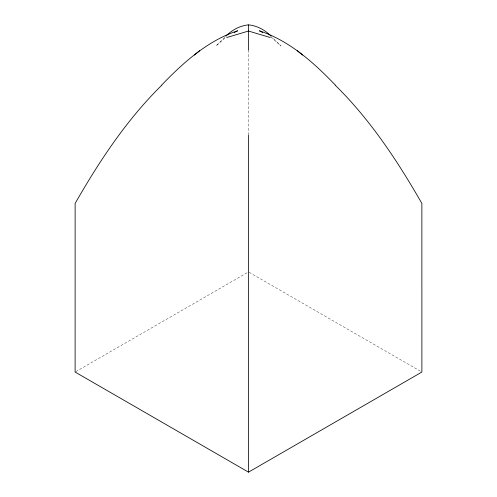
<?xml version="1.0" encoding="UTF-8"?>
<svg xmlns="http://www.w3.org/2000/svg" width="497" height="497" viewBox="0 0 497 497"><rect width="100%" height="100%" fill="white"/><g stroke="black" fill="none" stroke-linecap="round" stroke-linejoin="round"><path stroke-width="0.37" stroke-dasharray="2.48 1.86" d="M248.5 50.011L248.5 134.967M224.774 37.281L215.978 45.966L226.241 36.921M75.755 371.681L247.226 272.685M249.14 272.313L421.245 371.681M270.759 36.921L281.022 45.966L272.226 37.281"/><path stroke-width="0.75" d="M161.798 85.173C126.754 119.659 99.456 160.953 75.128 203.441L75.115 372.048L248.5 472.15L421.885 372.048L421.872 203.441C397.544 160.953 370.246 119.659 335.202 85.173M161.798 84.944C183.399 62.504 207.535 40.742 237.641 30.789L234.255 32.547M225.88 36.2C231.925 30.006 239.815 25.72 248.5 24.85C257.185 25.72 265.075 30.006 271.12 36.2M194.302 55.086L199.719 50.657M226.794 37.505L248.5 31.05L270.206 37.505M262.745 32.547L259.359 30.789C289.465 40.742 313.601 62.504 335.202 84.944M297.281 50.657L302.698 55.086M248.5 24.974L248.5 50.042M248.5 135.227L248.5 472.15"/></g></svg>
